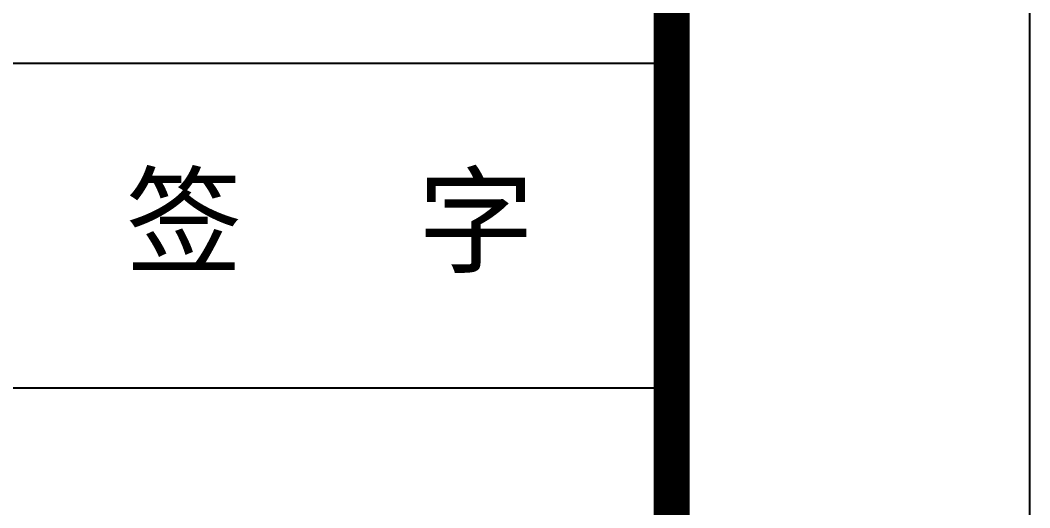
# Model space of a CAD drawing. Extents: x -17471 to 313636, y -71590 to 757901.
# Drawn here: x 123281 to 126100, y 118733 to 120095 of the extents above; entities that cross this region are included whole.
import ezdxf

# ---------------------------------------------------------------- set-up
doc = ezdxf.new("R2010")
doc.units = 0
doc.header["$LTSCALE"] = 1000
doc.header["$MEASUREMENT"] = 0
doc.layers.add('PUB_TITLE', color=4, linetype='Continuous')
doc.layers.add('图框', color=7, linetype='Continuous')
doc.styles.add('宋体', font='')
doc.styles.get('宋体').set_extended_font_data('SimSun')

# ---------------------------------------------------------------- blocks, each defined once
blk = doc.blocks.new('建筑图签A1')
at = {"layer": '图框', "color": 4}
blk.add_line((125100, 58400), (125100, 1000), dxfattribs=at)
at = {"layer": '图框', "color": 0}
for p, q in [((119627.9, 48385), (125100, 48385)), ((119627.9, 48385), (125100, 48385)), ((119627.9, 48385), (125100, 48385)), ((119654, 48385), (125100, 48385)), ((119654, 48385), (125100, 48385)), ((119654, 48385), (125100, 48385)), ((119654, 48385), (125100, 48385)), ((119654, 48385), (125100, 48385)), ((125100, 48385), (125100, 39133.9)), ((119627.9, 47478), (125100, 47478)), ((119627.9, 47478), (125100, 47478))]:
    blk.add_line(p, q, dxfattribs=at)
at = {"layer": '图框', "color": 0, "style": '宋体', "width": 1.000001}
blk.add_text('签   字', height=239.44, dxfattribs=at).set_placement((123575.3, 47824.8))

msp = doc.modelspace()

# ---------------------------------------------------------------- linework, layer by layer
at = {"layer": 'PUB_TITLE'}
msp.add_lwpolyline([(0, 71590.1), (126100, 71590.1), (126100, 130990.1), (0, 130990.1)], close=True, dxfattribs=at)
at = {"layer": 'PUB_TITLE', "const_width": 100}
msp.add_lwpolyline([(2500, 72590.1), (125100, 72590.1), (125100, 129990.1), (2500, 129990.1)], close=True, dxfattribs=at)

# ---------------------------------------------------------------- block references
msp.add_blockref('建筑图签A1', (0, 71590.1))

doc.saveas('drawing.dxf')
